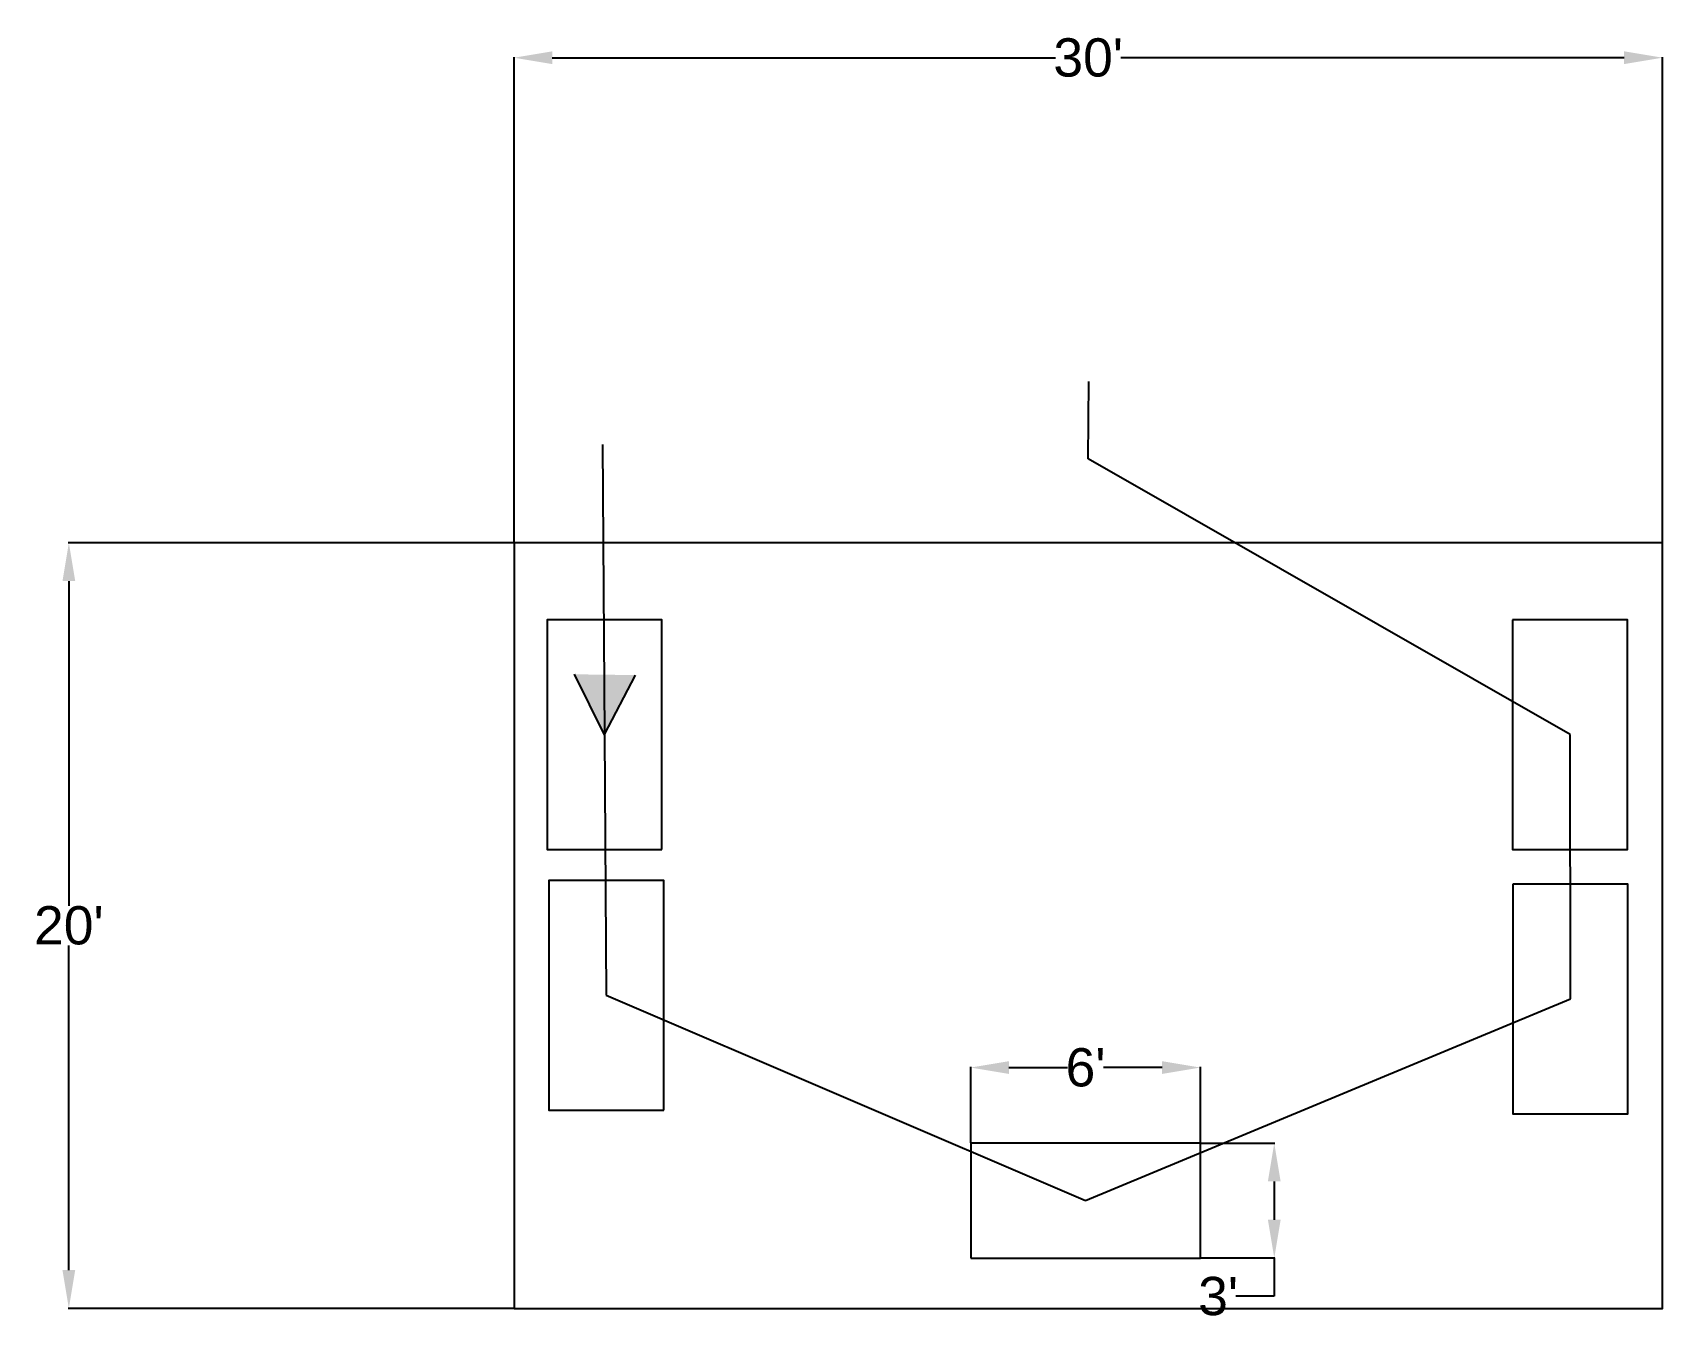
# Model space of a CAD drawing. Header units: inches. Extents: x -151 to 360, y -4 to 400.
import ezdxf

# ---------------------------------------------------------------- set-up
doc = ezdxf.new("R2010")
doc.units = ezdxf.units.IN
doc.header["$MEASUREMENT"] = 0
for name, color, linetype in [('01_Equipment', 3, 'Continuous'), ('02_Process_Flow', 2, 'Continuous'), ('03_Dimensions', 4, 'Continuous')]:
    doc.layers.add(name, color=color, linetype=linetype)
doc.styles.get("Standard").update_dxf_attribs({"font": 'Arial.ttf'})
doc.dimstyles.get("Standard").update_dxf_attribs({"dimtxt": 12, "dimasz": 12, "dimexe": 0.18, "dimexo": 0.0625, "dimgap": 0.09, "dimtad": 0, "dimtih": 1, "dimtoh": 1, "dimdec": 4, "dimzin": 0, "dimdsep": 46, "dimlunit": 4, "dimtxsty": 'Standard', "dimcen": 0.09, "dimadec": 0, "dimazin": 0, "dimtfac": 1, "dimtdec": 4, "dimtofl": 0, "dimtmove": 0, "dimatfit": 3, "dimfxl": 1, "dimtolj": 1, "dimtzin": 0, "dimarcsym": 0})

# ---------------------------------------------------------------- blocks, each defined once
blk = doc.blocks.new('*D13')
at = {"layer": '03_Dimensions', "color": 0, "lineweight": -2, "transparency": 16777216}
for p, q in [((-0.21, 240.46), (-0.21, 392.66)), ((11.79, 392.48), (169.52, 392.48)), ((347.79, 392.48), (190.06, 392.48)), ((359.79, 240.46), (359.79, 392.66))]:
    blk.add_line(p, q, dxfattribs=at)
at = {"layer": '03_Dimensions', "color": 0, "transparency": 16777216}
for points in [[(11.79, 394.48), (11.79, 390.48), (-0.21, 392.48)], [(347.79, 394.48), (347.79, 390.48), (359.79, 392.48)]]:
    blk.add_solid(points, dxfattribs=at)
at = {"layer": 'Defpoints', "color": 0, "transparency": 16777216}
for p in [(359.79, 392.48), (-0.21, 240.4), (359.79, 240.4)]:
    blk.add_point(p, dxfattribs=at)
at = {"layer": '03_Dimensions', "color": 0, "transparency": 16777216, "insert": (179.79, 392.48), "char_height": 12, "attachment_point": 5}
blk.add_mtext("\\A1;30'", dxfattribs=at)
blk = doc.blocks.new('*D14')
at = {"layer": '03_Dimensions', "color": 0, "lineweight": -2, "transparency": 16777216}
for p, q in [((-0.27, 240.4), (-139.94, 240.4)), ((-139.76, 228.4), (-139.76, 126.62)), ((-139.76, 12.4), (-139.76, 114.18)), ((-0.27, 0.4), (-139.94, 0.4))]:
    blk.add_line(p, q, dxfattribs=at)
at = {"layer": '03_Dimensions', "color": 0, "transparency": 16777216}
for points in [[(-141.76, 228.4), (-137.76, 228.4), (-139.76, 240.4)], [(-141.76, 12.4), (-137.76, 12.4), (-139.76, 0.4)]]:
    blk.add_solid(points, dxfattribs=at)
at = {"layer": 'Defpoints', "color": 0, "transparency": 16777216}
for p in [(-0.21, 240.4), (-139.76, 0.4), (-0.21, 0.4)]:
    blk.add_point(p, dxfattribs=at)
at = {"layer": '03_Dimensions', "color": 0, "transparency": 16777216, "insert": (-139.76, 120.4), "char_height": 12, "attachment_point": 5}
blk.add_mtext("\\A1;20'", dxfattribs=at)
blk = doc.blocks.new('*D15')
at = {"layer": '03_Dimensions', "color": 0, "lineweight": -2, "transparency": 16777216}
for p, q in [((142.96, 52.24), (142.96, 76.06)), ((154.96, 75.88), (173.32, 75.88)), ((202.96, 75.88), (184.6, 75.88)), ((214.96, 52.24), (214.96, 76.06))]:
    blk.add_line(p, q, dxfattribs=at)
at = {"layer": '03_Dimensions', "color": 0, "transparency": 16777216}
for points in [[(154.96, 77.88), (154.96, 73.88), (142.96, 75.88)], [(202.96, 77.88), (202.96, 73.88), (214.96, 75.88)]]:
    blk.add_solid(points, dxfattribs=at)
at = {"layer": 'Defpoints', "color": 0, "transparency": 16777216}
for p in [(214.96, 75.88), (142.96, 52.18), (214.96, 52.18)]:
    blk.add_point(p, dxfattribs=at)
at = {"layer": '03_Dimensions', "color": 0, "transparency": 16777216, "insert": (178.96, 75.88), "char_height": 12, "attachment_point": 5}
blk.add_mtext("\\A1;6'", dxfattribs=at)
blk = doc.blocks.new('*D16')
at = {"layer": '03_Dimensions', "color": 0, "lineweight": -2, "transparency": 16777216}
for p, q in [((215.02, 52.18), (238.3, 52.18)), ((238.12, 40.18), (238.12, 28.18)), ((215.02, 16.18), (238.3, 16.18)), ((238.12, 16.18), (238.12, 4.18)), ((238.12, 4.18), (226.12, 4.18))]:
    blk.add_line(p, q, dxfattribs=at)
at = {"layer": '03_Dimensions', "color": 0, "transparency": 16777216}
for points in [[(236.12, 40.18), (240.12, 40.18), (238.12, 52.18)], [(236.12, 28.18), (240.12, 28.18), (238.12, 16.18)]]:
    blk.add_solid(points, dxfattribs=at)
at = {"layer": 'Defpoints', "color": 0, "transparency": 16777216}
for p in [(214.96, 52.18), (214.96, 16.18), (238.12, 16.18)]:
    blk.add_point(p, dxfattribs=at)
at = {"layer": '03_Dimensions', "color": 0, "transparency": 16777216, "insert": (220.52, 4.18), "char_height": 12, "attachment_point": 5}
blk.add_mtext("\\A1;3'", dxfattribs=at)

msp = doc.modelspace()

# ---------------------------------------------------------------- linework, layer by layer
at = {"layer": '01_Equipment'}
for points in [[(-0.2064, 0.39855), (359.7936, 0.39855), (359.7936, 240.39855), (-0.2064, 240.39855)], [(46.13875, 144.27316), (46.13875, 216.27316), (10.13875, 216.27316), (10.13875, 144.27316)], [(312.83085, 216.27316), (312.83085, 144.27316), (348.83085, 144.27316), (348.83085, 216.27316)], [(46.71852, 62.54622), (46.71852, 134.54622), (10.71852, 134.54622), (10.71852, 62.54622)], [(312.93993, 133.38697), (312.93993, 61.38697), (348.93993, 61.38697), (348.93993, 133.38697)], [(142.95958, 16.17633), (214.95958, 16.17633), (214.95958, 52.17633), (142.95958, 52.17633)]]:
    msp.add_lwpolyline(points, close=True, dxfattribs=at)
at = {"layer": '02_Process_Flow'}
for p, q in [((179.7936, 266.67178), (180.00122, 290.93921)), ((27.52292, 271.23201), (28.13875, 180.27316)), ((330.83085, 180.27316), (179.7936, 266.67178)), ((179.7936, 266.67178), (179.7936, 266.67178)), ((179.7936, 266.67178), (179.7936, 266.67178)), ((179.7936, 266.67178), (179.7936, 266.67178)), ((28.1606, 180.19407), (18.78498, 199.1639)), ((28.13875, 180.27316), (37.87204, 198.92513)), ((28.1606, 180.19407), (28.71852, 98.54622)), ((330.93993, 97.38697), (330.83085, 180.27316)), ((28.71852, 98.54622), (178.95958, 34.17633)), ((178.95958, 34.17633), (330.93993, 97.38697))]:
    msp.add_line(p, q, dxfattribs=at)
msp.add_solid([(18.78498, 199.1639), (37.87204, 198.92513), (28.1606, 180.19407)], dxfattribs=at)

# ---------------------------------------------------------------- texts
at = {"layer": '02_Process_Flow', "insert": (180.09122, 290.93921), "char_height": 12, "attachment_point": 4}
msp.add_mtext('\\A1;', dxfattribs=at)
msp.add_mtext('\\A1;', dxfattribs=at)
msp.add_mtext('\\A1;', dxfattribs=at)

# ---------------------------------------------------------------- dimensions: what is measured, and where the dimension line sits
at = {"layer": '03_Dimensions'}
for base, p1, p2, picture, middle in [((359.7936, 392.47583), (-0.2064, 240.39855), (359.7936, 240.39855), '*D13', (179.7936, 392.47583)), ((214.95958, 75.87706), (142.95958, 52.17633), (214.95958, 52.17633), '*D15', (178.95958, 75.87706))]:
    dim = msp.add_linear_dim(base=base, p1=p1, p2=p2, dimstyle='Standard', dxfattribs=at)
    dim.commit()
    dim.dimension.update_dxf_attribs({"geometry": picture, "text_midpoint": middle})
for base, p1, p2, picture, middle in [((-139.76144, 0.39855), (-0.2064, 240.39855), (-0.2064, 0.39855), '*D14', (-139.76144, 120.39855)), ((238.12422, 16.17633), (214.95958, 52.17633), (214.95958, 16.17633), '*D16', (220.51717, 4.17633))]:
    dim = msp.add_linear_dim(base=base, p1=p1, p2=p2, angle=90, dimstyle='Standard', dxfattribs=at)
    dim.commit()
    dim.dimension.update_dxf_attribs({"geometry": picture, "text_midpoint": middle})

doc.saveas('drawing.dxf')
